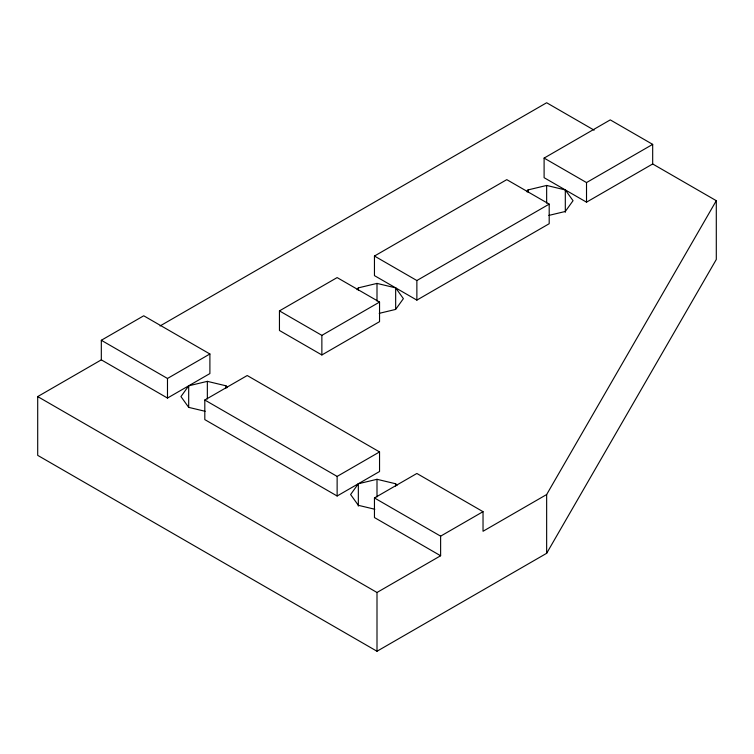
<?xml version="1.0" encoding="UTF-8"?>
<svg xmlns="http://www.w3.org/2000/svg" width="754" height="754" viewBox="0 0 754 754"><rect width="100%" height="100%" fill="white"/><g stroke="black" fill="none" stroke-linecap="round" stroke-linejoin="round"><path stroke-width="1.13" d="M374.455 497.96L440.619 536.16L440.619 555.755L374.455 517.555L374.455 497.96L416.868 473.474L483.031 511.674L483.031 531.268L546.65 494.539L716.3 200.696L652.681 163.967L586.518 202.166L544.105 177.68L544.105 158.086L610.269 119.886L652.681 144.372L652.681 163.967M101.319 359.856L101.319 340.271L143.731 315.785L209.895 353.984L209.895 373.569L167.482 398.055L101.319 359.856L37.7 396.585L37.7 455.359L377 651.249L546.65 553.304L716.3 259.461L716.3 200.696M227.303 387.613L226.012 385.812L207.35 381.354L188.688 385.812L180.96 396.585L188.688 407.367L205.154 411.298M357.047 289.668L358.339 287.868L377 283.41L395.661 287.868L403.39 298.641L395.661 309.413L379.196 313.353M526.697 191.714L527.989 189.923L546.65 185.456L565.311 189.923L573.04 200.696L565.311 211.469L548.846 215.408M396.953 485.557L395.661 483.757L377 479.299L358.339 483.757L350.61 494.539L358.339 505.312L374.804 509.252M160.055 325.954L546.65 102.751L594.114 130.15M279.451 310.884L337.132 277.585L379.545 302.071L379.545 321.656L321.864 354.964L279.451 330.478L279.451 310.884L321.864 335.37L379.545 302.071M374.455 256.04L506.782 179.641L549.195 204.127L549.195 223.712L416.868 300.111L374.455 275.625L374.455 256.04L416.868 280.526L549.195 204.127M101.319 340.271L167.482 378.47L209.895 353.984M204.805 400.016L247.218 375.53L379.545 451.929L379.545 471.514L337.132 496L204.805 419.61L204.805 400.016L337.132 476.415L379.545 451.929M544.105 158.086L586.518 182.572L652.681 144.372M440.619 536.16L483.031 511.674M37.7 396.585L377 592.484L440.619 555.755M586.518 182.572L586.518 202.166M565.311 189.923L565.311 212.251M546.65 185.456L546.65 203.09M546.65 494.539L546.65 553.304M527.989 189.923L527.989 192.27M416.868 280.526L416.868 300.111M395.661 287.868L395.661 309.027M395.661 483.757L395.661 486.113M377 283.41L377 301.034M377 479.299L377 496.933M377 592.484L377 651.249M358.339 287.868L358.339 290.215M358.339 483.757L358.339 506.094M337.132 476.415L337.132 496M321.864 335.37L321.864 354.964M226.012 385.812L226.012 388.169M207.35 381.354L207.35 398.979M188.688 385.812L188.688 406.971M167.482 378.47L167.482 398.055"/></g></svg>
